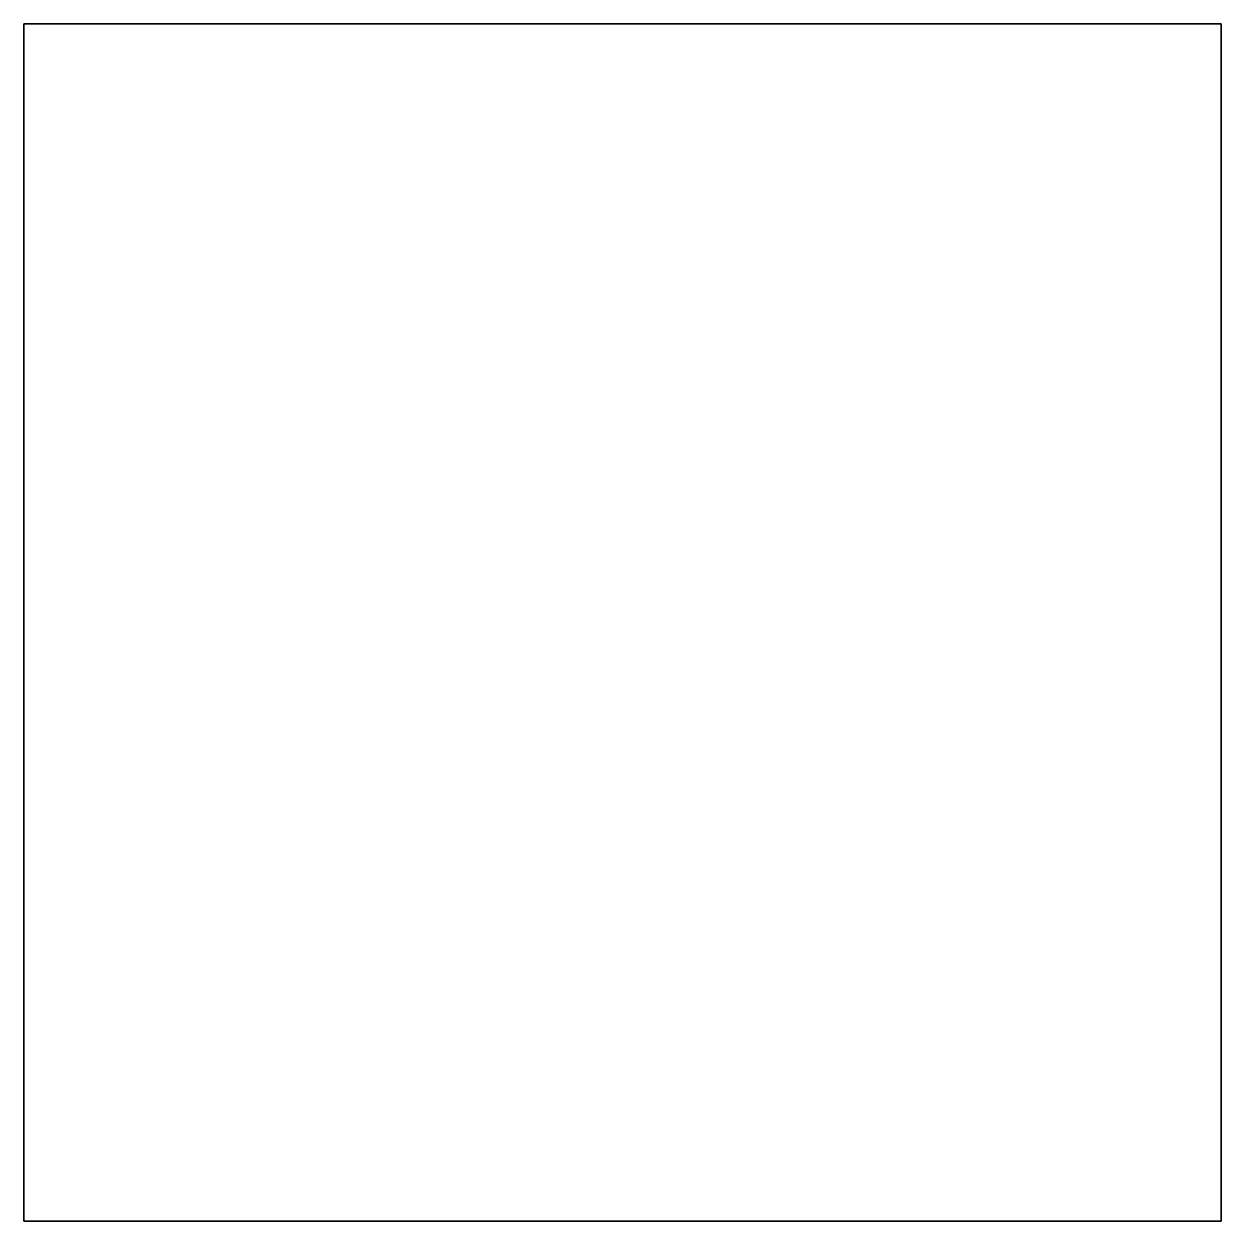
# Model space of a CAD drawing. Header units: millimetres. Extents: x -1.2 to 1.2, y -18 to 2.2.
# Drawn here: x 0 to 1, y -18 to -17 of the extents above.
import ezdxf

# ---------------------------------------------------------------- set-up
doc = ezdxf.new("R2010")
doc.units = ezdxf.units.MM

msp = doc.modelspace()

# ---------------------------------------------------------------- linework, layer by layer
for points in [[(1, -17, 1), (1, -17), (0, -17), (0, -17, 1)], [(1, -17), (1, -18), (0, -18), (0, -17)], [(0, -17), (0, -18), (0, -18, 1), (0, -17, 1)], [(0, -17, 1), (0, -18, 1), (1, -18, 1), (1, -17, 1)], [(1, -18, 1), (1, -18), (1, -17), (1, -17, 1)], [(0, -18, 1), (0, -18), (1, -18), (1, -18, 1)]]:
    msp.add_3dface(points)

doc.saveas('drawing.dxf')
